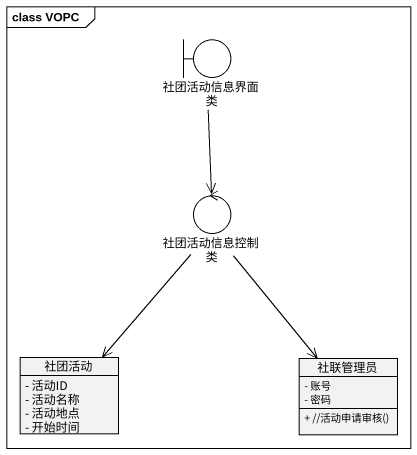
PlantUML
@startuml
mainframe class VOPC
allowmixing
hide circle
hide empty members
skinparam classAttributeIconSize 0
boundary 社团活动信息界面类
control 社团活动信息控制类
class 社团活动 {
  - 活动ID
  - 活动名称
  - 活动地点
  - 开始时间
}
class 社联管理员 {
  - 账号
  - 密码
  + //活动申请审核()
}
社团活动信息界面类 --> 社团活动信息控制类
社团活动信息控制类 --> 社团活动
社团活动信息控制类 --> 社联管理员
@enduml
